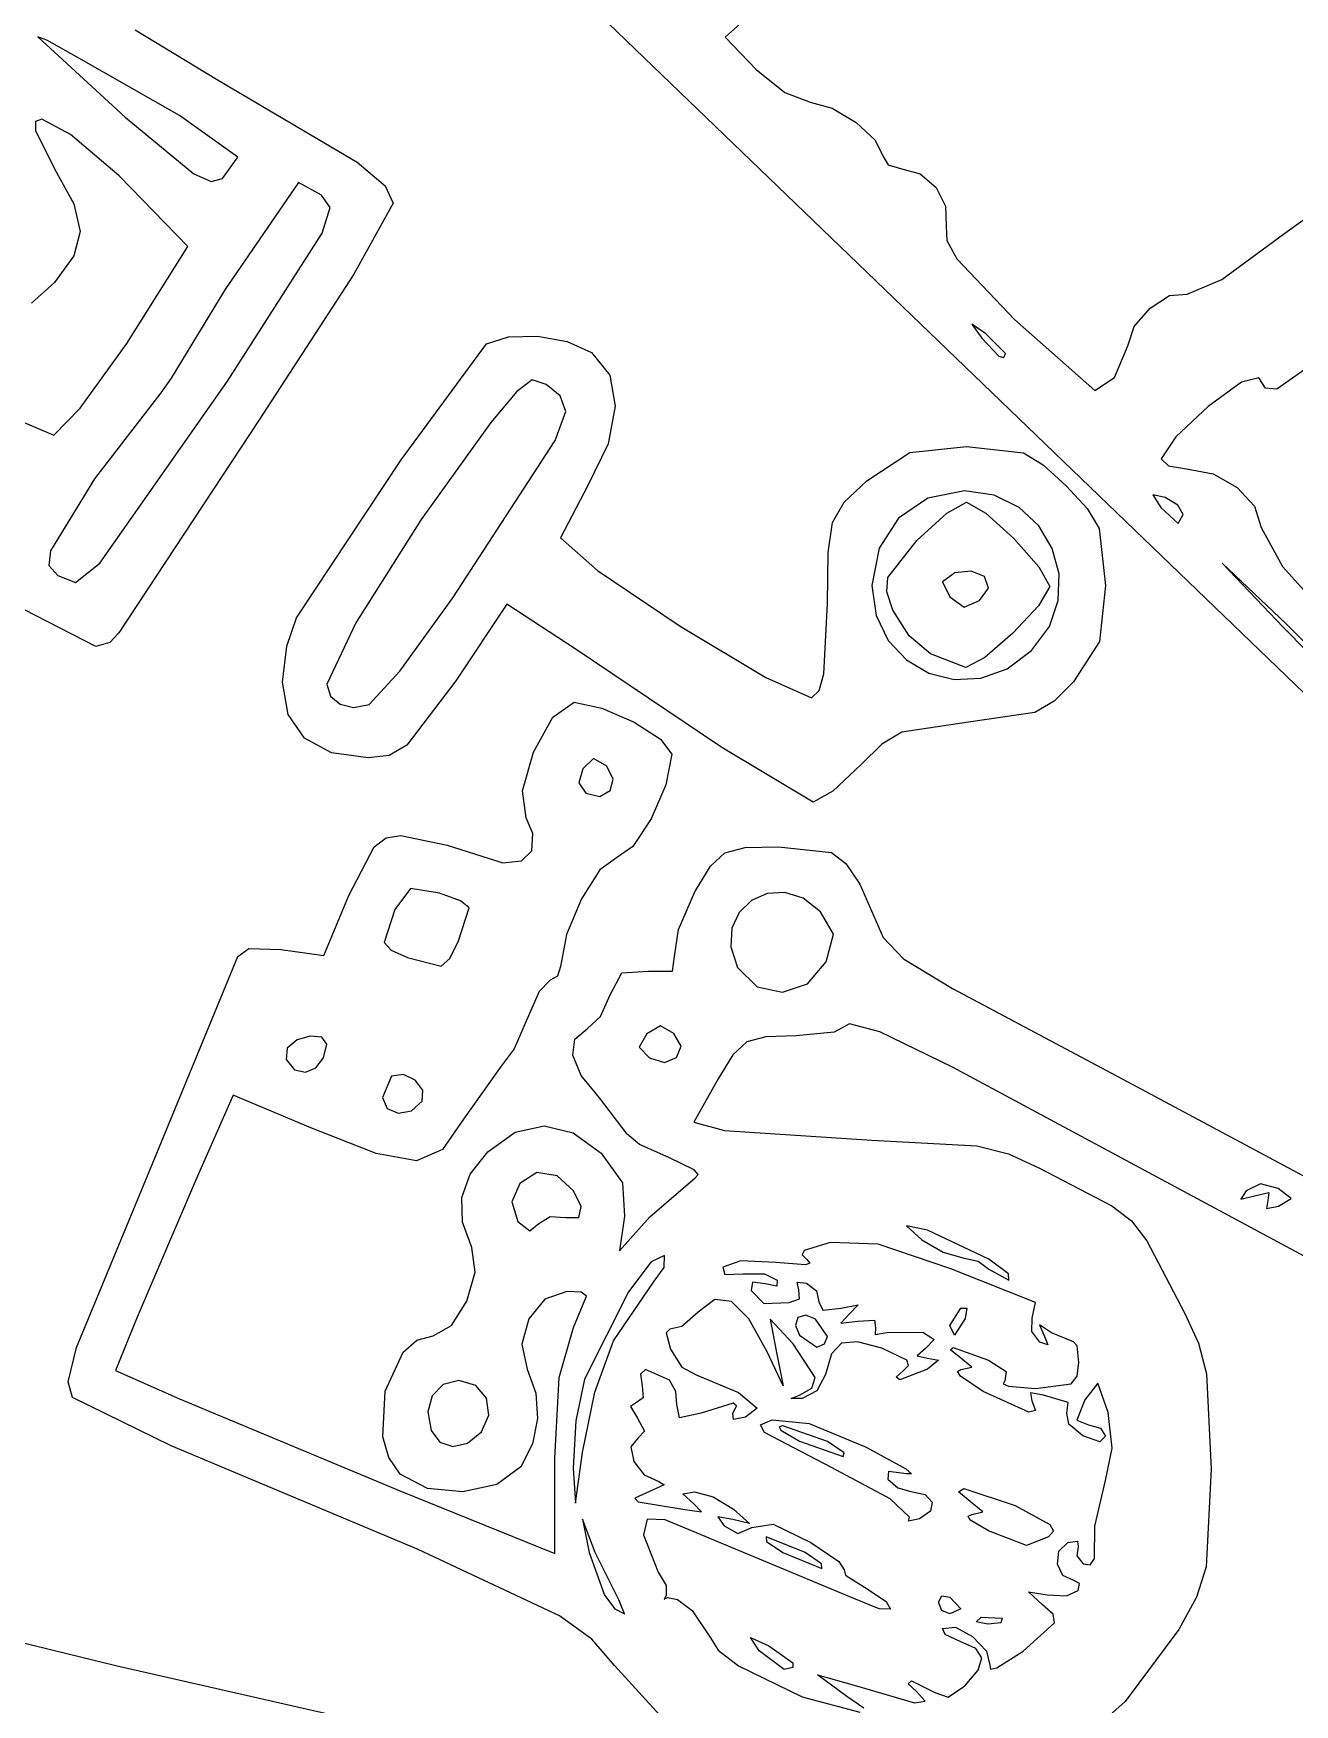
# Model space of a CAD drawing. Extents: x -99 to 383, y -48 to 207.
# Drawn here: x 29.82 to 61.83, y 123.02 to 165.44 of the extents above; entities that cross this region are included whole.
import ezdxf

# ---------------------------------------------------------------- set-up
doc = ezdxf.new("R2010")
doc.units = 0

msp = doc.modelspace()

# ---------------------------------------------------------------- linework, layer by layer
at = {"layer": 'Image'}
for p, q in [((65.0463, 145.82), (39.019, 170.9)), ((48.461006, 166.323813), (47.373996, 165.349848)), ((32.408134, 165.532074), (34.469258, 164.285365)), ((30.165644, 165.26861), (29.933693, 165.355314)), ((29.933693, 165.355314), (32.152363, 163.320314)), ((30.92147, 164.852773), (30.165644, 165.26861)), ((47.373996, 165.349848), (48.161034, 164.528359)), ((33.53202, 163.363733), (30.92147, 164.852773)), ((34.469258, 164.285365), (38.04343, 162.174036)), ((48.161034, 164.528359), (48.887896, 163.945425)), ((48.887896, 163.945425), (49.530264, 163.69748)), ((61.577816, 160.372969), (66.571626, 163.978473)), ((35.01369, 162.304193), (33.53202, 163.363733)), ((49.530264, 163.69748), (50.094514, 163.544591)), ((50.094514, 163.544591), (50.700669, 163.18295)), ((29.880461, 163.204266), (29.877989, 162.975298)), ((29.877989, 162.975298), (30.36269, 162.005946)), ((30.034685, 163.264003), (29.880461, 163.204266)), ((30.764006, 162.8795), (30.034685, 163.264003)), ((32.152363, 163.320314), (33.891139, 161.877673)), ((50.700669, 163.18295), (51.184672, 162.734475)), ((31.99718, 161.829224), (30.764006, 162.8795)), ((51.184672, 162.734475), (51.382464, 162.32108)), ((34.621803, 161.758234), (35.013688, 162.304195)), ((35.013688, 162.304195), (35.01369, 162.304193)), ((38.04343, 162.174036), (38.749135, 161.578501)), ((51.382464, 162.32108), (51.512739, 162.10388)), ((51.512739, 162.10388), (51.825956, 162.01354)), ((30.36269, 162.005946), (30.851076, 161.113709)), ((33.74433, 160.038344), (31.99718, 161.829224)), ((33.891139, 161.877673), (34.337089, 161.681269)), ((34.337089, 161.681269), (34.621803, 161.758234)), ((36.552756, 161.658134), (34.680753, 158.935495)), ((37.13312, 161.3413), (36.552756, 161.658134)), ((51.825956, 162.01354), (52.322989, 161.87841)), ((52.322989, 161.87841), (52.728295, 161.531958)), ((37.353758, 161.024349), (37.13312, 161.3413)), ((38.749135, 161.578501), (38.954128, 161.135035)), ((52.728295, 161.531958), (52.971589, 161.062587)), ((30.851076, 161.113709), (31.013829, 160.417817)), ((37.152001, 160.373464), (37.353758, 161.024349)), ((38.954128, 161.135035), (37.958259, 159.330534)), ((52.971589, 161.062587), (52.982586, 160.5587)), ((31.013829, 160.417817), (30.850942, 159.794783)), ((34.7477, 156.617), (37.152001, 160.373464)), ((52.982586, 160.5587), (52.997668, 160.189836)), ((59.976388, 159.200455), (61.577816, 160.372969)), ((32.19211, 157.571464), (33.74433, 160.038344)), ((52.997668, 160.189836), (53.256581, 159.718142)), ((30.850942, 159.794783), (30.362408, 159.121116)), ((53.256581, 159.718142), (54.716206, 158.17739)), ((30.362408, 159.121116), (29.771654, 158.592724)), ((37.958259, 159.330534), (35.548668, 155.631705)), ((59.097866, 158.824589), (59.976388, 159.200455)), ((34.680753, 158.935495), (33.320566, 156.695984)), ((58.158264, 158.473188), (58.652829, 158.787504)), ((58.652829, 158.787504), (59.097866, 158.824589)), ((57.756874, 158.0061), (58.158264, 158.473188)), ((53.992912, 157.816176), (53.640134, 158.062398)), ((53.640134, 158.062398), (53.886356, 157.70962)), ((54.4868, 157.322288), (53.992912, 157.816176)), ((54.716206, 158.17739), (56.758796, 156.37656)), ((57.591366, 157.510699), (57.756874, 158.0061)), ((31.009233, 155.92814), (32.192232, 157.571464)), ((32.192232, 157.571464), (32.19211, 157.571464)), ((39.158278, 154.615221), (41.321528, 157.56513)), ((41.321528, 157.56513), (41.880746, 157.74522)), ((41.880746, 157.74522), (42.615717, 157.759201)), ((42.615717, 157.759201), (43.36875, 157.620309)), ((43.36875, 157.620309), (43.982158, 157.341782)), ((53.886356, 157.70962), (54.324835, 157.252557)), ((57.2527, 156.707775), (57.591366, 157.510699)), ((43.982158, 157.341782), (44.449071, 156.770458)), ((54.324835, 157.252557), (54.444827, 157.218705)), ((54.444827, 157.218705), (54.4868, 157.322287)), ((54.4868, 157.322287), (54.4868, 157.322288)), ((62.400454, 157.129676), (61.37315, 156.413268)), ((31.509997, 151.992574), (34.747702, 156.616987)), ((33.320566, 156.695984), (33.056959, 156.322347)), ((34.747702, 156.616987), (34.7477, 156.617)), ((42.479989, 156.65223), (42.093306, 156.354591)), ((42.839184, 156.531699), (42.479989, 156.65223)), ((44.449071, 156.770458), (44.589435, 155.979113)), ((56.758796, 156.37656), (57.252684, 156.707764)), ((57.252684, 156.707764), (57.2527, 156.707775)), ((60.479292, 156.588169), (59.633316, 155.968857)), ((60.915174, 156.700504), (60.479292, 156.588169)), ((61.088338, 156.435863), (60.915174, 156.700504)), ((27.869072, 156.298904), (30.344712, 155.243134)), ((33.056959, 156.322347), (31.376129, 154.133577)), ((42.093306, 156.354591), (41.426838, 155.56273)), ((43.18748, 156.24191), (42.839184, 156.531699)), ((43.333862, 155.845565), (43.18748, 156.24191)), ((61.37315, 156.413268), (61.088338, 156.435863)), ((30.344712, 155.243134), (31.009233, 155.92814)), ((43.060745, 155.107164), (43.333862, 155.845565)), ((44.589435, 155.979113), (44.404741, 155.026438)), ((59.633316, 155.968857), (58.809064, 155.201164)), ((35.548668, 155.631705), (31.990698, 150.231105)), ((41.426838, 155.56273), (39.663055, 153.102675)), ((40.46417, 151.11281), (43.060745, 155.107164)), ((44.404741, 155.026438), (43.896481, 153.971122)), ((52.06265, 154.802111), (53.49981, 154.958893)), ((53.49981, 154.958893), (54.945571, 154.796548)), ((58.809064, 155.201164), (58.438354, 154.643684)), ((36.499668, 150.60743), (39.158278, 154.615221)), ((50.96922, 154.082992), (52.06265, 154.802111)), ((54.945571, 154.796548), (55.450215, 154.495797)), ((55.450215, 154.495797), (56.02999, 153.96171)), ((58.438354, 154.643684), (58.627164, 154.467558)), ((58.627164, 154.467558), (59.081112, 154.394301)), ((31.376129, 154.133577), (30.258289, 152.312658)), ((50.398032, 153.542379), (50.96922, 154.082992)), ((59.081112, 154.394301), (59.763484, 154.262427)), ((59.763484, 154.262427), (60.37278, 153.918385)), ((43.896481, 153.971122), (43.199734, 152.636882)), ((52.523297, 153.645252), (51.77832, 153.137415)), ((53.44811, 153.83001), (52.523297, 153.645252)), ((54.202458, 153.718042), (53.44811, 153.83001)), ((54.837298, 153.409927), (54.202458, 153.718042)), ((56.02999, 153.96171), (56.564437, 153.381602)), ((58.53945, 153.664618), (58.229076, 153.729106)), ((58.229076, 153.729106), (58.432894, 153.412591)), ((58.86662, 153.465039), (58.53945, 153.664618)), ((60.37278, 153.918385), (60.810551, 153.439543)), ((50.101254, 153.03017), (50.398032, 153.542379)), ((52.244219, 152.575265), (53.001751, 153.2621)), ((53.001751, 153.2621), (53.499419, 153.547774)), ((53.499419, 153.547774), (53.992791, 153.26752)), ((53.992791, 153.26752), (54.702322, 152.621656)), ((55.335087, 152.947345), (54.837298, 153.409927)), ((56.564437, 153.381602), (56.865148, 152.876593)), ((58.432894, 153.412591), (58.87021, 153.003965)), ((59.0027, 153.234825), (58.86662, 153.465039)), ((58.87021, 153.003965), (59.0027, 153.234825)), ((59.0027, 153.234825), (59.0027, 153.234825)), ((60.810551, 153.439543), (60.978352, 152.903271)), ((39.663055, 153.102675), (38.005646, 150.48473)), ((49.989059, 152.266047), (50.101254, 153.03017)), ((51.77832, 153.137415), (51.281346, 152.376153)), ((55.678282, 152.371977), (55.335087, 152.947345)), ((56.865148, 152.876593), (57.027173, 151.42616)), ((60.978352, 152.903271), (61.52036, 151.908036)), ((30.258289, 152.312658), (30.219208, 151.932873)), ((43.199734, 152.636882), (44.138556, 151.812325)), ((51.281346, 152.376153), (51.10054, 151.43112)), ((51.500905, 151.630006), (52.244219, 152.575265)), ((54.702322, 152.621656), (55.339566, 151.902529)), ((55.849341, 151.725505), (55.678282, 152.371977)), ((30.219208, 151.932873), (30.440292, 151.680407)), ((30.888061, 151.508241), (31.509997, 151.992574)), ((49.971622, 150.969692), (49.989059, 152.266047)), ((55.339566, 151.902529), (55.616079, 151.402484)), ((61.61322, 150.45243), (59.99044, 151.99501)), ((59.99044, 151.99501), (61.53302, 150.37223)), ((61.52036, 151.908036), (63.017402, 150.238171)), ((30.440292, 151.680407), (30.888061, 151.508241)), ((44.138556, 151.812325), (46.236308, 150.400578)), ((51.478734, 151.264312), (51.500905, 151.630006)), ((53.204378, 151.747473), (52.890491, 151.518675)), ((52.890491, 151.518675), (53.081741, 151.142076)), ((53.620048, 151.795114), (53.204378, 151.747473)), ((53.95368, 151.654185), (53.620048, 151.795114)), ((54.056342, 151.364879), (53.95368, 151.654185)), ((53.95368, 151.654185), (53.95368, 151.654185)), ((55.83072, 151.049609), (55.849341, 151.725505)), ((39.122031, 149.256843), (40.464169, 151.112814)), ((40.464169, 151.112814), (40.46417, 151.11281)), ((51.10054, 151.43112), (51.211165, 150.669915)), ((51.632345, 150.804335), (51.478734, 151.264312)), ((53.081741, 151.142076), (53.442889, 150.876074)), ((53.442889, 150.876074), (53.831043, 151.048788)), ((53.831043, 151.048788), (54.056342, 151.364879)), ((55.616079, 151.402484), (55.331623, 150.916809)), ((55.604877, 150.38597), (55.83072, 151.049609)), ((57.027173, 151.42616), (56.877944, 150.004395)), ((31.406024, 149.878327), (29.582268, 150.820617)), ((36.252224, 149.886381), (36.499668, 150.60743)), ((41.83487, 150.95498), (40.53877, 149.00583)), ((43.57491, 149.82359), (41.83487, 150.95498)), ((49.883582, 149.190119), (49.971622, 150.969692)), ((51.211165, 150.669915), (51.51602, 150.034005)), ((52.050116, 150.149069), (51.632345, 150.804335)), ((55.331623, 150.916809), (54.680022, 150.218186)), ((31.990698, 150.231105), (31.760526, 149.981955)), ((38.005646, 150.48473), (37.271619, 148.92156)), ((46.236308, 150.400578), (48.408574, 149.092398)), ((54.680022, 150.218186), (53.963924, 149.598364)), ((55.15427, 149.77627), (55.604877, 150.38597)), ((61.53302, 150.37223), (62.921921, 148.957031)), ((63.236, 148.82965), (61.61322, 150.45243)), ((31.760526, 149.981955), (31.406024, 149.878327)), ((36.14689, 148.97768), (36.252224, 149.886381)), ((47.2905, 147.315), (43.57491, 149.82359)), ((51.51602, 150.034005), (51.974575, 149.539933)), ((52.59013, 149.694835), (52.050116, 150.149069)), ((54.535183, 149.312958), (55.15428, 149.77627)), ((55.15428, 149.77627), (55.15427, 149.77627)), ((56.877944, 150.004395), (56.217726, 148.98187)), ((51.974575, 149.539933), (52.546299, 149.204248)), ((52.590127, 149.694824), (52.59013, 149.694835)), ((53.485979, 149.349094), (52.590127, 149.694824)), ((53.963924, 149.598364), (53.485979, 149.349094)), ((36.286254, 148.154049), (36.14689, 148.97768)), ((37.271619, 148.92156), (37.362835, 148.616826)), ((38.347499, 148.405184), (39.122031, 149.256843)), ((40.53877, 149.00583), (39.303719, 147.37538)), ((48.408574, 149.092398), (49.570934, 148.578542)), ((49.759883, 148.765481), (49.883582, 149.190119)), ((52.546299, 149.204248), (53.190662, 149.043492)), ((53.190662, 149.043492), (53.867133, 149.074214)), ((53.867133, 149.074214), (54.535183, 149.312958)), ((56.217726, 148.98187), (55.729198, 148.49449)), ((37.362835, 148.616826), (37.604518, 148.413844)), ((49.570934, 148.578542), (49.759883, 148.765481)), ((55.729198, 148.49449), (55.236562, 148.205289)), ((36.703334, 147.55187), (36.286254, 148.154049)), ((37.604518, 148.413844), (37.948722, 148.335626)), ((37.948722, 148.335626), (38.347499, 148.405184)), ((42.515307, 147.201398), (43.006228, 148.08309)), ((43.006228, 148.08309), (43.541456, 148.466172)), ((43.541456, 148.466172), (44.249279, 148.31826)), ((44.249279, 148.31826), (45.065834, 147.960846)), ((55.236562, 148.205289), (53.552996, 147.9578)), ((45.065834, 147.960846), (45.739954, 147.527219)), ((51.85581, 147.705248), (51.349693, 147.401679)), ((53.552996, 147.9578), (51.85581, 147.705248)), ((37.385455, 147.182345), (36.703334, 147.55187)), ((39.303719, 147.37538), (38.852388, 147.115282)), ((45.739954, 147.527219), (46.020476, 147.150672)), ((47.290516, 147.314981), (47.2905, 147.315)), ((49.612006, 145.932781), (47.290516, 147.314981)), ((51.349693, 147.401679), (50.827826, 146.88372)), ((38.31994, 147.05668), (37.385455, 147.182345)), ((38.852388, 147.115282), (38.31994, 147.05668)), ((42.233674, 146.21914), (42.515307, 147.201398)), ((44.040278, 147.038392), (43.76561, 146.778683)), ((44.3716, 146.841791), (44.040278, 147.038392)), ((44.537943, 146.51349), (44.3716, 146.841791)), ((44.3716, 146.841791), (44.3716, 146.841791)), ((46.020476, 147.150672), (45.86743, 146.365992)), ((50.827826, 146.88372), (50.11185, 146.210056)), ((43.76561, 146.778683), (43.662472, 146.418326)), ((43.662472, 146.418326), (43.845558, 146.157795)), ((44.455675, 146.224989), (44.537943, 146.51349)), ((45.86743, 146.365992), (45.495403, 145.501813)), ((42.326306, 145.534362), (42.233674, 146.21914)), ((43.845558, 146.157795), (44.199859, 146.073891)), ((44.199859, 146.073891), (44.455675, 146.224989)), ((50.11185, 146.210056), (49.612006, 145.932781)), ((42.498833, 145.130123), (42.326306, 145.534362)), ((42.468142, 144.695011), (42.498833, 145.130123)), ((45.495403, 145.501813), (45.03506, 144.803427)), ((37.824362, 143.560386), (38.467153, 144.792384)), ((38.467153, 144.792384), (38.774083, 145.020003)), ((38.774083, 145.020003), (39.151572, 145.080566)), ((39.151572, 145.080566), (40.324032, 144.837384)), ((40.324032, 144.837384), (41.731712, 144.385338)), ((42.208668, 144.44331), (42.468142, 144.695011)), ((45.03506, 144.803427), (44.617066, 144.516122)), ((47.366695, 144.642582), (47.882287, 144.776001)), ((47.882287, 144.776001), (48.730587, 144.798706)), ((48.730587, 144.798706), (50.073013, 144.654693)), ((41.731712, 144.385338), (42.208668, 144.44331)), ((44.617066, 144.516122), (44.199809, 144.211562)), ((46.608747, 143.651776), (47.002589, 144.300493)), ((47.002589, 144.300493), (47.366695, 144.642582)), ((50.073013, 144.654693), (50.435411, 144.369354)), ((50.435411, 144.369354), (50.795287, 143.848174)), ((44.199809, 144.211562), (43.733823, 143.473871)), ((50.795287, 143.848174), (51.382749, 142.497634)), ((37.194282, 142.040206), (37.824362, 143.560386)), ((39.396582, 143.737099), (38.998287, 143.206815)), ((40.127177, 143.61582), (39.396582, 143.737099)), ((40.658434, 143.42179), (40.127177, 143.61582)), ((40.881539, 143.243174), (40.658434, 143.42179)), ((43.733823, 143.473871), (43.354756, 142.56703)), ((46.191249, 142.697367), (46.608747, 143.651776)), ((48.042801, 143.433177), (47.729821, 143.131171)), ((48.443622, 143.610515), (48.042801, 143.433177)), ((48.894657, 143.637919), (48.443622, 143.610515)), ((49.358277, 143.490119), (48.894657, 143.637919)), ((49.796857, 143.141848), (49.358277, 143.490119)), ((38.998287, 143.206815), (38.726037, 142.363036)), ((40.613, 142.413), (40.881539, 143.243174)), ((47.729821, 143.131171), (47.542311, 142.729767)), ((50.122332, 142.574011), (49.796857, 143.141848)), ((43.354756, 142.56703), (43.198256, 141.755022)), ((46.092676, 142.013306), (46.191249, 142.697367)), ((47.542311, 142.729767), (47.517897, 142.254233)), ((49.93641, 141.871848), (50.122332, 142.574011)), ((35.013822, 142.009554), (35.290509, 142.213555)), ((35.290509, 142.213555), (36.104052, 142.186439)), ((36.104052, 142.186439), (37.194282, 142.040206)), ((38.726037, 142.363036), (38.89929, 142.171726)), ((38.89929, 142.171726), (39.317745, 141.985185)), ((40.387662, 141.961356), (40.612995, 142.413003)), ((40.612995, 142.413003), (40.613, 142.413)), ((47.517897, 142.254233), (47.694207, 141.729838)), ((51.382749, 142.497634), (51.900891, 141.950728)), ((32.720832, 136.443804), (35.013822, 142.009554)), ((39.317745, 141.985185), (40.173927, 141.76502)), ((40.173927, 141.76502), (40.387662, 141.961356)), ((43.198256, 141.755022), (43.121782, 141.512536)), ((46.040886, 141.640735), (46.092676, 142.013306)), ((47.694207, 141.729838), (48.185705, 141.239983)), ((49.470166, 141.321333), (49.936417, 141.871846)), ((49.936417, 141.871846), (49.93641, 141.871848)), ((51.900891, 141.950728), (53.146639, 141.197534)), ((42.93792, 141.411679), (42.658508, 141.122159)), ((43.121782, 141.512536), (42.93792, 141.411679)), ((44.45578, 141.039261), (44.750952, 141.597737)), ((44.750952, 141.597737), (45.428258, 141.638145)), ((45.428258, 141.638145), (46.040886, 141.640735)), ((48.832143, 141.107263), (49.470166, 141.321333)), ((42.658508, 141.122159), (42.352309, 140.426078)), ((44.212122, 140.489255), (44.45578, 141.039261)), ((48.185705, 141.239983), (48.832143, 141.107263)), ((53.146639, 141.197534), (57.450529, 138.907104)), ((42.352309, 140.426078), (42.02517, 139.667183)), ((43.878396, 140.171318), (44.212122, 140.489255)), ((43.560677, 139.910441), (43.878396, 140.171318)), ((45.388205, 140.044932), (45.192628, 139.712966)), ((45.736176, 140.25178), (45.388205, 140.044932)), ((46.07729, 140.056672), (45.736176, 140.25178)), ((46.07729, 140.056661), (46.07729, 140.056672)), ((46.257056, 139.735785), (46.07729, 140.056661)), ((49.176895, 140.000564), (48.407891, 139.975031)), ((50.143605, 140.086586), (49.176895, 140.000564)), ((50.536035, 140.298492), (50.143605, 140.086586)), ((51.302885, 140.10021), (50.536035, 140.298492)), ((53.146585, 139.205122), (51.302885, 140.10021)), ((36.26433, 139.686453), (36.239429, 139.39559)), ((36.513478, 139.896776), (36.26433, 139.686453)), ((36.849654, 139.992654), (36.513478, 139.896776)), ((37.143908, 139.960959), (36.849654, 139.992654)), ((37.26729, 139.788561), (37.143908, 139.960959)), ((37.185795, 139.437962), (37.267288, 139.788561)), ((37.267288, 139.788561), (37.26729, 139.788561)), ((42.02517, 139.667183), (41.69542, 139.226638)), ((43.510957, 139.504241), (43.560677, 139.910441)), ((45.192628, 139.712966), (45.456401, 139.435784)), ((46.145486, 139.447524), (46.257056, 139.735785)), ((47.925591, 139.840967), (47.574865, 139.512176)), ((48.407891, 139.975031), (47.925591, 139.840967)), ((36.239429, 139.39559), (36.451892, 139.136905)), ((36.728889, 139.072807), (36.989926, 139.186268)), ((36.989926, 139.186268), (37.185795, 139.437962)), ((41.69542, 139.226638), (40.739339, 137.883908)), ((43.721879, 138.994512), (43.510957, 139.504241)), ((45.456401, 139.435784), (45.835029, 139.3199)), ((45.835029, 139.3199), (46.145486, 139.447524)), ((47.574865, 139.512176), (47.200585, 138.902464)), ((64.233635, 133.237446), (53.146585, 139.205122)), ((36.451892, 139.136905), (36.728889, 139.072807)), ((38.907954, 138.977172), (38.682811, 138.431349)), ((39.212396, 139.019917), (38.907954, 138.977172)), ((39.514195, 138.870577), (39.212396, 139.019917)), ((39.708407, 138.614853), (39.514195, 138.870577)), ((44.186089, 138.423048), (43.721879, 138.994512)), ((47.200585, 138.902464), (46.583416, 137.804364)), ((57.450529, 138.907104), (64.655679, 135.047572)), ((34.895889, 138.493998), (33.950262, 136.354508)), ((36.859849, 137.661813), (34.895889, 138.493998)), ((38.682811, 138.431349), (38.80082, 138.151079)), ((39.414569, 138.094473), (39.690091, 138.338447)), ((39.69009, 138.338447), (39.708407, 138.614853)), ((39.690091, 138.338447), (39.69009, 138.338447)), ((44.891644, 137.504794), (44.186089, 138.423048)), ((38.80082, 138.151079), (39.081443, 138.035402)), ((39.081443, 138.035402), (39.414569, 138.094473)), ((40.739339, 137.883908), (40.201037, 137.10998)), ((38.51865, 137.013665), (36.859849, 137.661813)), ((41.351038, 137.050423), (42.04935, 137.551055)), ((42.04935, 137.551055), (42.782801, 137.712787)), ((42.782801, 137.712787), (43.519734, 137.535943)), ((43.519734, 137.535943), (44.228488, 137.020849)), ((45.202528, 137.241676), (44.891644, 137.504794)), ((46.583416, 137.804364), (47.360283, 137.59171)), ((47.360283, 137.59171), (51.100483, 137.349259)), ((40.201037, 137.10998), (39.546594, 136.82481)), ((40.910097, 136.483003), (41.351038, 137.050423)), ((45.949974, 136.907756), (45.202528, 137.241676)), ((51.100483, 137.349259), (53.760905, 137.205071)), ((53.760905, 137.205071), (54.570402, 136.997609)), ((39.546594, 136.82481), (38.51865, 137.013665)), ((44.228488, 137.020849), (44.769834, 136.265058)), ((46.588161, 136.596969), (45.949974, 136.907756)), ((54.570402, 136.997609), (55.333813, 136.650187)), ((55.333813, 136.650187), (57.186293, 135.68045)), ((30.917313, 132.088608), (32.720832, 136.443804)), ((33.950262, 136.354508), (32.455302, 132.859688)), ((40.696162, 135.889453), (40.910097, 136.483003)), ((42.167575, 136.250593), (41.962725, 135.783059)), ((42.596386, 136.524113), (42.167575, 136.250593)), ((43.111185, 136.442264), (42.596386, 136.524113)), ((43.525037, 136.065708), (43.111185, 136.442264)), ((44.769834, 136.265058), (44.821648, 135.418659)), ((45.462035, 135.400021), (46.619935, 136.392345)), ((46.690003, 136.473575), (46.588161, 136.596969)), ((46.619935, 136.392345), (46.690003, 136.473575)), ((60.96247, 136.241321), (60.598147, 136.061699)), ((61.40515, 136.120469), (60.96247, 136.241321)), ((40.70918, 135.269458), (40.696162, 135.889453)), ((41.962725, 135.783059), (42.119807, 135.282864)), ((43.720585, 135.663855), (43.525037, 136.065708)), ((60.598147, 136.061699), (60.459235, 135.84864)), ((60.459235, 135.84864), (60.812754, 135.939302)), ((60.812754, 135.939302), (61.174816, 136.017247)), ((61.150876, 135.818144), (61.116333, 135.617752)), ((61.174816, 136.017247), (61.150876, 135.818144)), ((61.405161, 136.120468), (61.40515, 136.120469)), ((61.741144, 135.864745), (61.405161, 136.120468)), ((61.417692, 135.671123), (61.741144, 135.864745)), ((42.650985, 135.230278), (42.936697, 135.414835)), ((42.936697, 135.414835), (43.3314, 135.385737)), ((43.3314, 135.385734), (43.666487, 135.387073)), ((43.3314, 135.385737), (43.3314, 135.385734)), ((43.666487, 135.387073), (43.720585, 135.663855)), ((44.821648, 135.418659), (44.692506, 134.53877)), ((44.692506, 134.53877), (45.462035, 135.400021)), ((57.186293, 135.68045), (57.687205, 135.297144)), ((61.116333, 135.617752), (61.417692, 135.671123)), ((40.949097, 134.622703), (40.70918, 135.269458)), ((42.119807, 135.282864), (42.417937, 135.051124)), ((42.417937, 135.051124), (42.650985, 135.230278)), ((52.511211, 135.060607), (51.977979, 135.174108)), ((51.977979, 135.174108), (52.3701, 134.818012)), ((54.063431, 134.330617), (52.511211, 135.060607)), ((57.687205, 135.297144), (58.073571, 134.797504)), ((41.031027, 133.998423), (40.949097, 134.622703)), ((49.382017, 134.549792), (49.328738, 134.440228)), ((50.042603, 134.748013), (49.382017, 134.549792)), ((51.258878, 134.706058), (50.042603, 134.748013)), ((53.104403, 134.080073), (51.258878, 134.706058)), ((52.3701, 134.818012), (52.908926, 134.502121)), ((52.908926, 134.502121), (53.41178, 134.365489)), ((58.073571, 134.797504), (59.043308, 132.945024)), ((45.503644, 134.264201), (44.927931, 133.494477)), ((45.839704, 134.420056), (45.503644, 134.264201)), ((45.57347, 133.77164), (45.833528, 134.113037)), ((45.833528, 134.113037), (45.839704, 134.420056)), ((47.772305, 134.287501), (47.319523, 134.122154)), ((47.319523, 134.122154), (47.368639, 133.93837)), ((48.665823, 134.241613), (47.772305, 134.287501)), ((49.412102, 134.181052), (48.665823, 134.241613)), ((49.328738, 134.440228), (49.449127, 134.315677)), ((49.52527, 134.224533), (49.412102, 134.181052)), ((49.449127, 134.315677), (49.52527, 134.224533)), ((55.253733, 133.228409), (53.104403, 134.080073)), ((53.41178, 134.365489), (53.800062, 134.276247)), ((53.800062, 134.276247), (54.063436, 134.074292)), ((54.063436, 134.330617), (54.063431, 134.330617)), ((54.562658, 133.955559), (54.063436, 134.330617)), ((54.063436, 134.074292), (54.573981, 133.796825)), ((40.824926, 133.258259), (41.031027, 133.998423)), ((44.5428, 132.258), (45.57347, 133.77164)), ((47.368639, 133.93837), (47.830477, 133.952889)), ((47.830477, 133.952889), (48.371149, 133.959059)), ((48.070261, 133.74567), (48.034483, 133.533468)), ((48.394864, 133.698977), (48.070261, 133.74567)), ((48.371149, 133.959059), (48.69755, 133.797365)), ((48.691353, 133.644593), (48.394864, 133.698977)), ((48.69755, 133.797365), (48.691353, 133.644593)), ((49.242752, 133.546275), (49.204956, 133.740412)), ((49.204956, 133.740412), (49.437762, 133.722664)), ((49.437762, 133.722664), (49.691849, 133.522549)), ((54.573981, 133.796825), (54.562658, 133.955559)), ((40.435052, 132.639875), (40.824926, 133.258259)), ((42.803449, 133.310581), (42.396154, 132.814085)), ((43.363092, 133.509822), (42.803449, 133.310581)), ((43.719973, 133.493592), (43.363092, 133.509822)), ((43.529459, 132.5926), (43.856723, 133.390106)), ((43.856723, 133.390106), (43.719973, 133.493592)), ((44.927931, 133.494477), (43.811034, 131.279786)), ((47.118851, 133.306809), (46.690726, 132.981228)), ((47.540867, 133.254982), (47.118851, 133.306809)), ((47.975207, 132.815162), (47.540867, 133.254982)), ((48.034483, 133.533468), (48.355214, 133.206274)), ((48.355214, 133.206274), (48.999815, 133.22744)), ((48.999815, 133.22744), (49.259813, 133.317525)), ((49.259813, 133.317525), (49.242752, 133.546275)), ((49.691849, 133.522549), (49.75218, 133.24145)), ((49.75218, 133.24145), (49.854809, 133.032838)), ((55.163935, 132.832655), (55.253733, 133.228409)), ((32.455302, 132.859688), (31.905965, 131.504358)), ((42.396154, 132.814085), (42.21914, 132.172175)), ((46.690726, 132.981228), (46.278119, 132.618992)), ((48.440306, 131.976768), (47.975207, 132.815162)), ((49.1037, 132.180913), (48.518685, 132.804113)), ((48.518685, 132.804113), (48.68186, 131.957447)), ((49.220137, 132.850589), (49.164124, 132.64771)), ((49.423016, 132.906602), (49.220137, 132.850589)), ((49.672244, 132.807752), (49.423016, 132.906602)), ((49.97273, 132.363561), (49.672244, 132.807752)), ((49.854809, 133.032838), (50.316624, 133.08355)), ((50.53538, 132.939224), (50.313371, 132.702354)), ((50.316624, 133.08355), (50.752313, 133.166379)), ((50.752313, 133.166379), (50.53538, 132.939224)), ((53.07536, 132.646334), (53.354351, 133.084326)), ((53.465267, 132.818761), (53.199957, 132.396966)), ((53.354351, 133.084326), (53.505943, 133.0828)), ((53.505943, 133.0828), (53.465267, 132.818761)), ((55.158307, 132.49119), (55.163935, 132.832655)), ((59.043308, 132.945024), (59.384576, 132.193334)), ((39.555091, 132.268923), (39.965666, 132.380933)), ((39.965666, 132.380933), (40.435052, 132.639875)), ((43.168411, 131.323528), (43.529459, 132.5926)), ((45.973289, 132.550659), (45.882996, 132.459477)), ((45.882996, 132.459477), (45.986186, 132.042312)), ((46.278119, 132.618992), (45.973289, 132.550659)), ((49.164124, 132.64771), (49.262973, 132.398482)), ((49.262973, 132.398482), (49.707165, 132.097996)), ((49.89472, 132.176006), (49.97273, 132.363561)), ((49.97273, 132.363561), (49.97273, 132.363561)), ((50.313371, 132.702354), (50.747436, 132.753305)), ((50.747436, 132.753305), (51.169809, 132.77791)), ((51.169809, 132.77791), (51.195026, 132.588716)), ((51.195026, 132.588716), (51.180007, 132.412072)), ((51.180007, 132.412072), (51.476861, 132.465069)), ((51.476861, 132.465069), (52.393487, 132.473762)), ((52.393487, 132.473762), (52.677383, 132.288944)), ((53.199957, 132.396966), (53.07536, 132.646335)), ((53.07536, 132.646335), (53.07536, 132.646334)), ((55.357508, 132.224605), (55.158307, 132.49119)), ((55.657714, 132.45378), (55.354242, 132.660229)), ((55.354242, 132.660229), (55.463686, 132.407725)), ((55.463686, 132.407725), (55.563708, 132.156319)), ((56.219889, 132.232704), (55.657714, 132.45378)), ((30.701986, 131.210426), (30.917313, 132.088608)), ((38.753463, 130.981023), (39.208377, 131.96558)), ((39.208377, 131.96558), (39.555091, 132.268923)), ((42.21914, 132.172175), (42.350342, 131.536692)), ((44.068201, 130.949971), (44.542807, 132.257997)), ((44.542807, 132.257997), (44.5428, 132.258)), ((45.986186, 132.042312), (46.277771, 131.582394)), ((48.845032, 131.110781), (48.440306, 131.976768)), ((48.68186, 131.957447), (48.845032, 131.110781)), ((49.661385, 131.319926), (49.1037, 132.180913)), ((49.707165, 132.097996), (49.89472, 132.176006)), ((50.327873, 132.192341), (50.075905, 131.922717)), ((50.736164, 132.23115), (50.327873, 132.192341)), ((51.356505, 132.065175), (50.736164, 132.23115)), ((51.987137, 131.760781), (51.356505, 132.065175)), ((52.464042, 132.063609), (52.246791, 131.870761)), ((52.677383, 132.288944), (52.464042, 132.063609)), ((53.096251, 132.024786), (53.159031, 132.083793)), ((53.357587, 131.816331), (53.096251, 132.024786)), ((53.159031, 132.083793), (54.05787, 131.767382)), ((55.563708, 132.156319), (55.357508, 132.224605)), ((56.311175, 132.130803), (56.219889, 132.232704)), ((56.349144, 131.704297), (56.311175, 132.130803)), ((59.384576, 132.193334), (59.586776, 131.417238)), ((42.350342, 131.536692), (42.57014, 130.926737)), ((45.35463, 131.5298), (45.231535, 131.408453)), ((45.96217, 131.252519), (45.35463, 131.5298)), ((46.277771, 131.582394), (46.640425, 131.388423)), ((50.075905, 131.922717), (49.924535, 131.396247)), ((52.510934, 131.534118), (51.805379, 131.26054)), ((51.903132, 131.501349), (52.029651, 131.630408)), ((52.029651, 131.630408), (51.987137, 131.760781)), ((52.246791, 131.870761), (52.510934, 131.81634)), ((52.510934, 131.81634), (52.793155, 131.763544)), ((52.793155, 131.763544), (52.510934, 131.534118)), ((53.271157, 131.477659), (53.357587, 131.526602)), ((53.639809, 131.58566), (53.357587, 131.816331)), ((53.357587, 131.526602), (53.639809, 131.58566)), ((54.05787, 131.767382), (54.504443, 131.472892)), ((56.31283, 131.358547), (56.349144, 131.704297)), ((30.815832, 130.819274), (30.701986, 131.210426)), ((31.905965, 131.504358), (33.530445, 130.78008)), ((40.218714, 131.143662), (39.946549, 130.858375)), ((40.619552, 131.251335), (40.218714, 131.143662)), ((41.052193, 131.121259), (40.619552, 131.251335)), ((41.320438, 130.795651), (41.052193, 131.121259)), ((43.0572, 129.264), (43.168411, 131.323528)), ((43.811034, 131.279786), (43.588967, 130.220835)), ((45.231535, 131.408453), (45.275219, 131.110788)), ((45.275219, 131.110788), (45.299493, 130.811809)), ((46.12356, 130.968478), (45.96217, 131.252519)), ((46.640425, 131.388423), (47.716025, 130.944062)), ((49.579632, 131.053986), (49.661385, 131.319926)), ((49.924535, 131.396247), (49.707316, 130.986658)), ((51.717677, 131.331278), (51.903132, 131.501349)), ((51.805379, 131.26054), (51.717677, 131.331278)), ((53.348768, 131.356339), (53.271157, 131.477659)), ((53.922031, 130.969665), (53.348768, 131.356339)), ((54.469542, 131.241422), (54.433758, 131.16579)), ((54.433758, 131.16579), (54.569309, 131.103854)), ((54.504443, 131.472892), (54.469542, 131.241422)), ((54.569309, 131.103854), (55.251754, 131.046635)), ((55.251754, 131.046635), (56.160857, 131.159474)), ((56.160857, 131.159474), (56.31283, 131.358547)), ((56.832748, 131.182059), (56.502485, 130.75799)), ((57.094999, 130.436903), (56.832748, 131.182059)), ((59.586776, 131.417238), (59.708251, 128.993914)), ((33.320492, 129.586814), (30.815832, 130.819274)), ((33.530445, 130.78008), (39.106035, 128.45403)), ((38.694796, 129.819516), (38.753463, 130.981023)), ((39.946549, 130.858375), (39.834496, 130.452067)), ((41.381692, 130.371443), (41.320438, 130.795651)), ((42.57014, 130.926737), (42.61548, 130.27902)), ((43.755382, 129.416897), (44.068201, 130.949971)), ((45.129745, 130.687455), (44.975265, 130.592014)), ((45.299493, 130.811809), (45.129745, 130.687455)), ((46.148495, 130.634352), (46.12356, 130.968478)), ((47.583393, 130.671209), (46.771286, 130.422685)), ((47.662909, 130.604072), (47.583393, 130.671209)), ((47.716025, 130.944062), (48.186437, 130.546378)), ((49.048052, 130.78671), (49.259851, 130.877983)), ((49.327164, 130.789975), (49.048052, 130.78671)), ((49.259851, 130.877983), (49.579632, 131.053986)), ((49.707316, 130.986658), (49.327164, 130.789975)), ((55.079624, 130.442909), (53.922031, 130.969665)), ((55.451039, 130.876515), (55.128572, 130.938717)), ((55.128572, 130.938717), (55.162391, 130.735404)), ((55.162391, 130.735404), (55.250965, 130.487581)), ((56.078435, 130.687443), (55.451039, 130.876515)), ((56.04745, 130.41938), (56.078435, 130.687443)), ((56.502485, 130.75799), (56.304336, 130.241173)), ((39.834496, 130.452067), (39.913997, 129.981335)), ((41.19336, 129.945565), (41.381692, 130.371443)), ((42.61548, 130.27902), (42.489298, 129.640232)), ((44.975265, 130.592014), (45.150375, 130.291568)), ((45.150375, 130.291568), (45.330108, 129.963835)), ((46.220055, 130.297652), (46.148495, 130.634352)), ((46.771286, 130.422685), (46.220055, 130.297652)), ((47.574044, 130.408461), (47.662909, 130.604072)), ((47.584425, 130.258498), (47.574044, 130.408461)), ((47.889992, 130.31688), (47.584425, 130.258498)), ((48.186437, 130.546378), (47.889992, 130.31688)), ((48.27704, 130.123436), (48.56583, 130.245654)), ((48.56583, 130.245654), (49.511053, 130.158644)), ((55.250965, 130.487581), (55.079624, 130.442909)), ((56.098572, 130.140083), (56.04745, 130.41938)), ((56.304336, 130.241173), (56.593213, 130.12299)), ((57.200001, 129.527133), (57.094999, 130.436903)), ((38.84339, 129.294986), (38.694796, 129.819516)), ((39.913997, 129.981335), (40.139854, 129.680555)), ((40.842882, 129.660898), (41.193357, 129.945563)), ((41.193357, 129.945563), (41.19336, 129.945565)), ((43.588967, 130.220835), (43.519157, 129.022006)), ((45.330108, 129.963835), (45.168776, 129.792295)), ((48.375729, 129.927218), (48.27704, 130.123436)), ((50.0737, 129.043094), (48.375729, 129.927218)), ((48.84203, 130.100267), (48.744465, 130.068655)), ((48.744465, 130.068655), (48.791759, 129.984492)), ((48.791759, 129.984492), (49.265363, 129.709855)), ((49.97092, 129.699664), (48.84203, 130.100267)), ((49.511053, 130.158644), (50.9587, 129.55465)), ((56.454126, 129.845007), (56.098572, 130.140083)), ((56.884832, 129.686794), (56.454126, 129.845007)), ((56.593213, 130.12299), (56.899204, 130.037171)), ((57.026475, 129.830839), (56.884832, 129.686794)), ((56.899204, 130.037171), (57.026475, 129.830839)), ((39.584092, 126.953734), (33.320492, 129.586814)), ((40.139854, 129.680555), (40.470598, 129.573153)), ((40.470598, 129.573153), (40.842882, 129.660898)), ((42.489298, 129.640232), (42.194527, 129.057062)), ((43.579762, 128.137329), (43.755382, 129.416897)), ((45.168776, 129.792295), (44.983122, 129.559755)), ((44.983122, 129.559755), (45.058877, 129.193526)), ((49.265363, 129.709855), (50.373182, 129.320967)), ((50.394768, 129.413878), (49.970918, 129.699667)), ((49.970918, 129.699667), (49.97092, 129.699664)), ((50.373182, 129.320967), (50.394768, 129.413878)), ((50.9587, 129.55465), (51.957704, 129.001927)), ((57.024443, 128.706983), (57.200001, 129.527133)), ((39.126247, 128.873313), (38.84339, 129.294986)), ((42.194527, 129.057062), (41.586731, 128.609785)), ((43.057145, 126.85226), (43.0572, 129.264)), ((43.519157, 129.022006), (43.579762, 128.137329)), ((45.058877, 129.193526), (45.321694, 128.849548)), ((51.565325, 128.244326), (50.0737, 129.043094)), ((51.957704, 129.001927), (52.108358, 128.874564)), ((59.708251, 128.993914), (59.579679, 126.516449)), ((39.821316, 128.50406), (39.126247, 128.873313)), ((41.586731, 128.609785), (40.718569, 128.420834)), ((45.321694, 128.849548), (45.697231, 128.683765)), ((45.832622, 128.600084), (45.45537, 128.429675)), ((45.697231, 128.683765), (45.832622, 128.600084)), ((51.524152, 128.933616), (51.504458, 128.742125)), ((51.504458, 128.742125), (51.75541, 128.521453)), ((51.98169, 128.876214), (51.524152, 128.933616)), ((52.108358, 128.874564), (51.98169, 128.876214)), ((56.75752, 127.546403), (57.024443, 128.706983)), ((39.106035, 128.45403), (43.057145, 126.85226)), ((40.718569, 128.420834), (39.821316, 128.50406)), ((45.45537, 128.429675), (45.081426, 128.260697)), ((45.081426, 128.260697), (45.173148, 128.171733)), ((45.173148, 128.171733), (46.302038, 127.978007)), ((46.306952, 128.370616), (46.600883, 128.425355)), ((46.58426, 128.11865), (46.306952, 128.370616)), ((46.775115, 127.911847), (46.58426, 128.11865)), ((46.600883, 128.425355), (47.072521, 128.297239)), ((47.072521, 128.297239), (47.58866, 127.983302)), ((52.05183, 127.779754), (51.565325, 128.244326)), ((51.75541, 128.521453), (52.087588, 128.429669)), ((52.087588, 128.429669), (52.453036, 128.350845)), ((52.453036, 128.350845), (52.626334, 128.161896)), ((52.626334, 128.161896), (52.584921, 127.934109)), ((53.301349, 128.422173), (53.430088, 128.504222)), ((53.647991, 128.136424), (53.301349, 128.422173)), ((53.430088, 128.504222), (54.739151, 128.077462)), ((53.91919, 127.914265), (53.647991, 128.136424)), ((44.0814, 126.877473), (43.759596, 127.724139)), ((43.759596, 127.724139), (43.925083, 126.879051)), ((45.39872, 127.725884), (45.307024, 127.328484)), ((45.855012, 127.715015), (45.39872, 127.725884)), ((50.644152, 125.712175), (45.855012, 127.715015)), ((46.302038, 127.978007), (46.775115, 127.911847)), ((47.572037, 127.717802), (47.194172, 127.790613)), ((47.194172, 127.790613), (47.34841, 127.555248)), ((47.991659, 127.618605), (47.572037, 127.717802)), ((47.58866, 127.983302), (47.991659, 127.618605)), ((52.031994, 127.674249), (52.051834, 127.779754)), ((52.306237, 127.73877), (52.031994, 127.674249)), ((52.051834, 127.779754), (52.05183, 127.779754)), ((52.584921, 127.934109), (52.306237, 127.73877)), ((53.542242, 127.805456), (53.639807, 127.846624)), ((53.589536, 127.713503), (53.542242, 127.805456)), ((54.06314, 127.431701), (53.589536, 127.713503)), ((53.639807, 127.846624), (53.91919, 127.914265)), ((54.739151, 128.077462), (55.618774, 127.592617)), ((45.307024, 127.328484), (45.68105, 126.381149)), ((47.34841, 127.555248), (47.695218, 127.360355)), ((47.695218, 127.360355), (48.05618, 127.516366)), ((48.05618, 127.516366), (48.592156, 127.601436)), ((49.40829, 126.877472), (48.420513, 127.280804)), ((48.420513, 127.280804), (48.428451, 127.162325)), ((48.592156, 127.601436), (49.54981, 127.138962)), ((54.063147, 127.431701), (54.06314, 127.431701)), ((55.021921, 127.061426), (54.063147, 127.431701)), ((55.585817, 127.276544), (55.021921, 127.061426)), ((55.707095, 127.422257), (55.585817, 127.276544)), ((55.618774, 127.592617), (55.707095, 127.422257)), ((56.752817, 126.726473), (56.75752, 127.546403)), ((43.170622, 125.277309), (39.584092, 126.953734)), ((43.925083, 126.879051), (44.316974, 125.800879)), ((44.68209, 125.678033), (44.0814, 126.877473)), ((48.428451, 127.162325), (48.843846, 126.877472)), ((48.843846, 126.877472), (49.831623, 126.47414)), ((49.823685, 126.592619), (49.40829, 126.877472)), ((49.40829, 126.877472), (49.40829, 126.877472)), ((49.54981, 127.138962), (50.26262, 126.653593)), ((55.809242, 126.589268), (55.844548, 126.911775)), ((55.844548, 126.911775), (56.071177, 127.133075)), ((56.071177, 127.133075), (56.320813, 127.170721)), ((56.330976, 127.034819), (56.301967, 126.799484)), ((56.320813, 127.170721), (56.330976, 127.034819)), ((49.831623, 126.47414), (49.823685, 126.592619)), ((50.26262, 126.653593), (50.394261, 126.44427)), ((50.394261, 126.44427), (50.430253, 126.30775)), ((55.943774, 126.298367), (55.809242, 126.589268)), ((56.301967, 126.799484), (56.457428, 126.598064)), ((56.457428, 126.598064), (56.638727, 126.567197)), ((56.638727, 126.567197), (56.752817, 126.726473)), ((59.579679, 126.516449), (59.33408, 125.750812)), ((45.68105, 126.381149), (45.876113, 126.042483)), ((45.876113, 126.042483), (45.876257, 125.793159)), ((50.430253, 126.30775), (50.913101, 125.997403)), ((50.913101, 125.997403), (51.459098, 125.640947)), ((56.226662, 126.171886), (55.943774, 126.298367)), ((56.369992, 126.096767), (56.226662, 126.171886)), ((56.337296, 125.916159), (56.369992, 126.096767)), ((25.293001, 125.632758), (31.945504, 124.007096)), ((44.316974, 125.800879), (44.573369, 125.455055)), ((44.68209, 125.678028), (44.68209, 125.678033)), ((44.819862, 125.325251), (44.68209, 125.678028)), ((45.876257, 125.793159), (45.829649, 125.699513)), ((45.829649, 125.699513), (45.912305, 125.735132)), ((45.912305, 125.735132), (46.168818, 125.685534)), ((46.168818, 125.685534), (46.535838, 125.407018)), ((51.282654, 125.453823), (50.644152, 125.712175)), ((51.459098, 125.640947), (51.568292, 125.444917)), ((52.79314, 125.624101), (52.876043, 125.783946)), ((52.876043, 125.413018), (52.79314, 125.624101)), ((52.79314, 125.624101), (52.79314, 125.624101)), ((52.876043, 125.783946), (53.075362, 125.748555)), ((53.075362, 125.748555), (53.357584, 125.449676)), ((55.431042, 125.55595), (55.077925, 125.879614)), ((55.077925, 125.879614), (55.544529, 125.810317)), ((55.544529, 125.810317), (56.039226, 125.77958)), ((56.039226, 125.77958), (56.337296, 125.916159)), ((59.33408, 125.750812), (58.892152, 124.924314)), ((43.992343, 124.68336), (43.170622, 125.277309)), ((44.573369, 125.455055), (44.819862, 125.325251)), ((46.535838, 125.407018), (47.007595, 124.715832)), ((51.568292, 125.444917), (51.282654, 125.453823)), ((53.075362, 125.325222), (52.876043, 125.413018)), ((53.357584, 125.449676), (53.075362, 125.325222)), ((53.746648, 125.121842), (53.86911, 125.2358)), ((53.86911, 125.2358), (53.86911, 125.235789)), ((53.86911, 125.235789), (54.410036, 125.213522)), ((54.410036, 125.213522), (54.37156, 125.099645)), ((55.697357, 125.313504), (55.431042, 125.55595)), ((55.730301, 125.098598), (55.697357, 125.313504)), ((48.24159, 124.383651), (48.017793, 124.723956)), ((48.017793, 124.723956), (48.489257, 124.514833)), ((52.888815, 124.950524), (53.221606, 124.985408)), ((52.963259, 124.798305), (52.888815, 124.950524)), ((53.33632, 124.626417), (52.963259, 124.798305)), ((53.221606, 124.985408), (53.656713, 124.746618)), ((53.656713, 124.746618), (54.008109, 124.377857)), ((54.03962, 125.065293), (53.746648, 125.121842)), ((54.37156, 125.099645), (54.03962, 125.065293)), ((54.941884, 124.38104), (55.730301, 125.098598)), ((58.892152, 124.924314), (57.527947, 123.102171)), ((44.568442, 124.015214), (43.992343, 124.68336)), ((47.007595, 124.715832), (47.201231, 124.401908)), ((47.201231, 124.401908), (47.717697, 124.005504)), ((48.241591, 124.38365), (48.24159, 124.383651)), ((48.87659, 123.914112), (48.241591, 124.38365)), ((48.489257, 124.514833), (49.090852, 124.083249)), ((53.739933, 124.441136), (53.33632, 124.626417)), ((53.893455, 124.205923), (53.739933, 124.441136)), ((54.008109, 124.377857), (54.089765, 124.022824)), ((54.270075, 123.953147), (54.941884, 124.38104)), ((31.945504, 124.007096), (41.646094, 121.803116)), ((45.893879, 122.559152), (44.568442, 124.015214)), ((47.717697, 124.005504), (49.332455, 123.214882)), ((49.090287, 123.958766), (48.87659, 123.914112)), ((49.090852, 124.083249), (49.090287, 123.958766)), ((53.460399, 123.492797), (53.79943, 123.897552)), ((53.79943, 123.897552), (53.893455, 124.205923)), ((54.089765, 124.022824), (54.105792, 123.920454)), ((54.105792, 123.920454), (54.270075, 123.953147)), ((50.46481, 123.228871), (49.719607, 123.776472)), ((49.719607, 123.776472), (50.710941, 123.494569)), ((50.710941, 123.494569), (52.181534, 123.064726)), ((52.01677, 123.544156), (52.101701, 123.627572)), ((52.228701, 123.349671), (52.01677, 123.544156)), ((52.101701, 123.627572), (52.6984, 123.331527)), ((53.036646, 123.210156), (53.460399, 123.492797)), ((49.332455, 123.214882), (50.79328, 122.829672)), ((50.464815, 123.22888), (50.46481, 123.228871)), ((50.895918, 122.931758), (50.464815, 123.22888)), ((52.181534, 123.064726), (52.455512, 123.110931)), ((52.455512, 123.110931), (52.228701, 123.349671)), ((52.6984, 123.331527), (53.036646, 123.210156)), ((57.527947, 123.102171), (56.741984, 122.39402))]:
    msp.add_line(p, q, dxfattribs=at)

doc.saveas('drawing.dxf')
